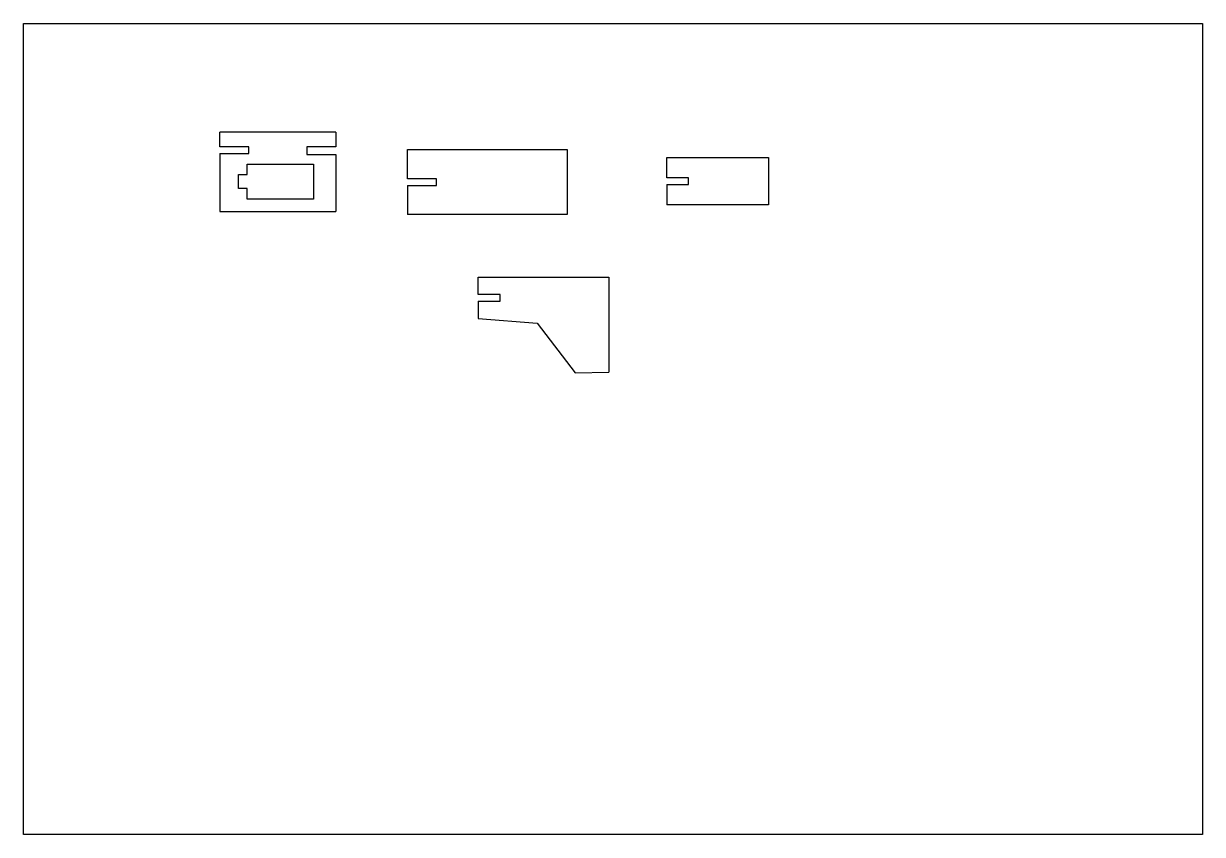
# Model space of a CAD drawing. Header units: millimetres. Extents: x 0 to 406, y 25 to 305.
import ezdxf

# ---------------------------------------------------------------- set-up
doc = ezdxf.new("R2010")
doc.units = ezdxf.units.MM
doc.header["$MEASUREMENT"] = 0
doc.layers.add('Cuts', color=5, linetype='Continuous')

msp = doc.modelspace()

# ---------------------------------------------------------------- linework, layer by layer
for p, q in [((67.7, 262.38), (67.7, 267.38)), ((107.7, 267.38), (67.7, 267.38)), ((107.7, 267.38), (107.7, 262.38)), ((77.7, 262.38), (67.7, 262.38)), ((77.7, 260.08), (77.7, 262.38)), ((107.7, 262.38), (97.7, 262.38)), ((97.7, 262.38), (97.7, 259.68)), ((132.4, 251.36), (132.4, 261.36)), ((132.4, 261.36), (187.4, 261.36)), ((187.4, 261.36), (187.4, 239.06)), ((67.7, 260.08), (77.7, 260.08)), ((67.7, 260.08), (67.7, 240.08)), ((97.7, 259.68), (107.7, 259.68)), ((107.7, 259.68), (107.7, 240.08)), ((221.77, 251.65), (221.77, 258.65)), ((221.77, 258.65), (256.77, 258.65)), ((256.77, 258.65), (256.77, 242.35)), ((142.4, 251.36), (132.4, 251.36)), ((132.4, 249.06), (142.4, 249.06)), ((132.4, 249.06), (132.4, 239.06)), ((142.4, 249.06), (142.4, 251.36)), ((229.27, 251.65), (221.77, 251.65)), ((221.77, 249.35), (229.27, 249.35)), ((221.77, 249.35), (221.77, 242.35)), ((229.27, 249.35), (229.27, 251.65)), ((67.7, 240.08), (107.7, 240.08)), ((256.77, 242.35), (221.77, 242.35)), ((187.4, 239.06), (132.4, 239.06)), ((156.75, 211.43), (156.75, 217.43)), ((156.75, 217.43), (201.75, 217.43)), ((201.75, 217.43), (201.75, 184.63)), ((164.25, 211.43), (156.75, 211.43)), ((164.25, 209.13), (164.25, 211.43)), ((156.75, 209.13), (164.25, 209.13)), ((156.75, 209.13), (156.75, 203.13)), ((156.75, 203.13), (177.05, 201.59)), ((177.05, 201.59), (190.15, 184.51)), ((190.15, 184.51), (201.75, 184.63))]:
    msp.add_line(p, q)
msp.add_lwpolyline([(0, 304.8), (406.4, 304.8), (406.4, 25.4), (0, 25.4), (0, 304.8)])
at = {"layer": 'Cuts'}
msp.add_lwpolyline([(99.98, 244.32), (77.13, 244.32), (77.13, 247.92), (74.13, 247.92), (74.13, 252.77), (77.13, 252.77), (77.13, 256.37), (99.98, 256.37)], close=True, dxfattribs=at)

doc.saveas('drawing.dxf')
